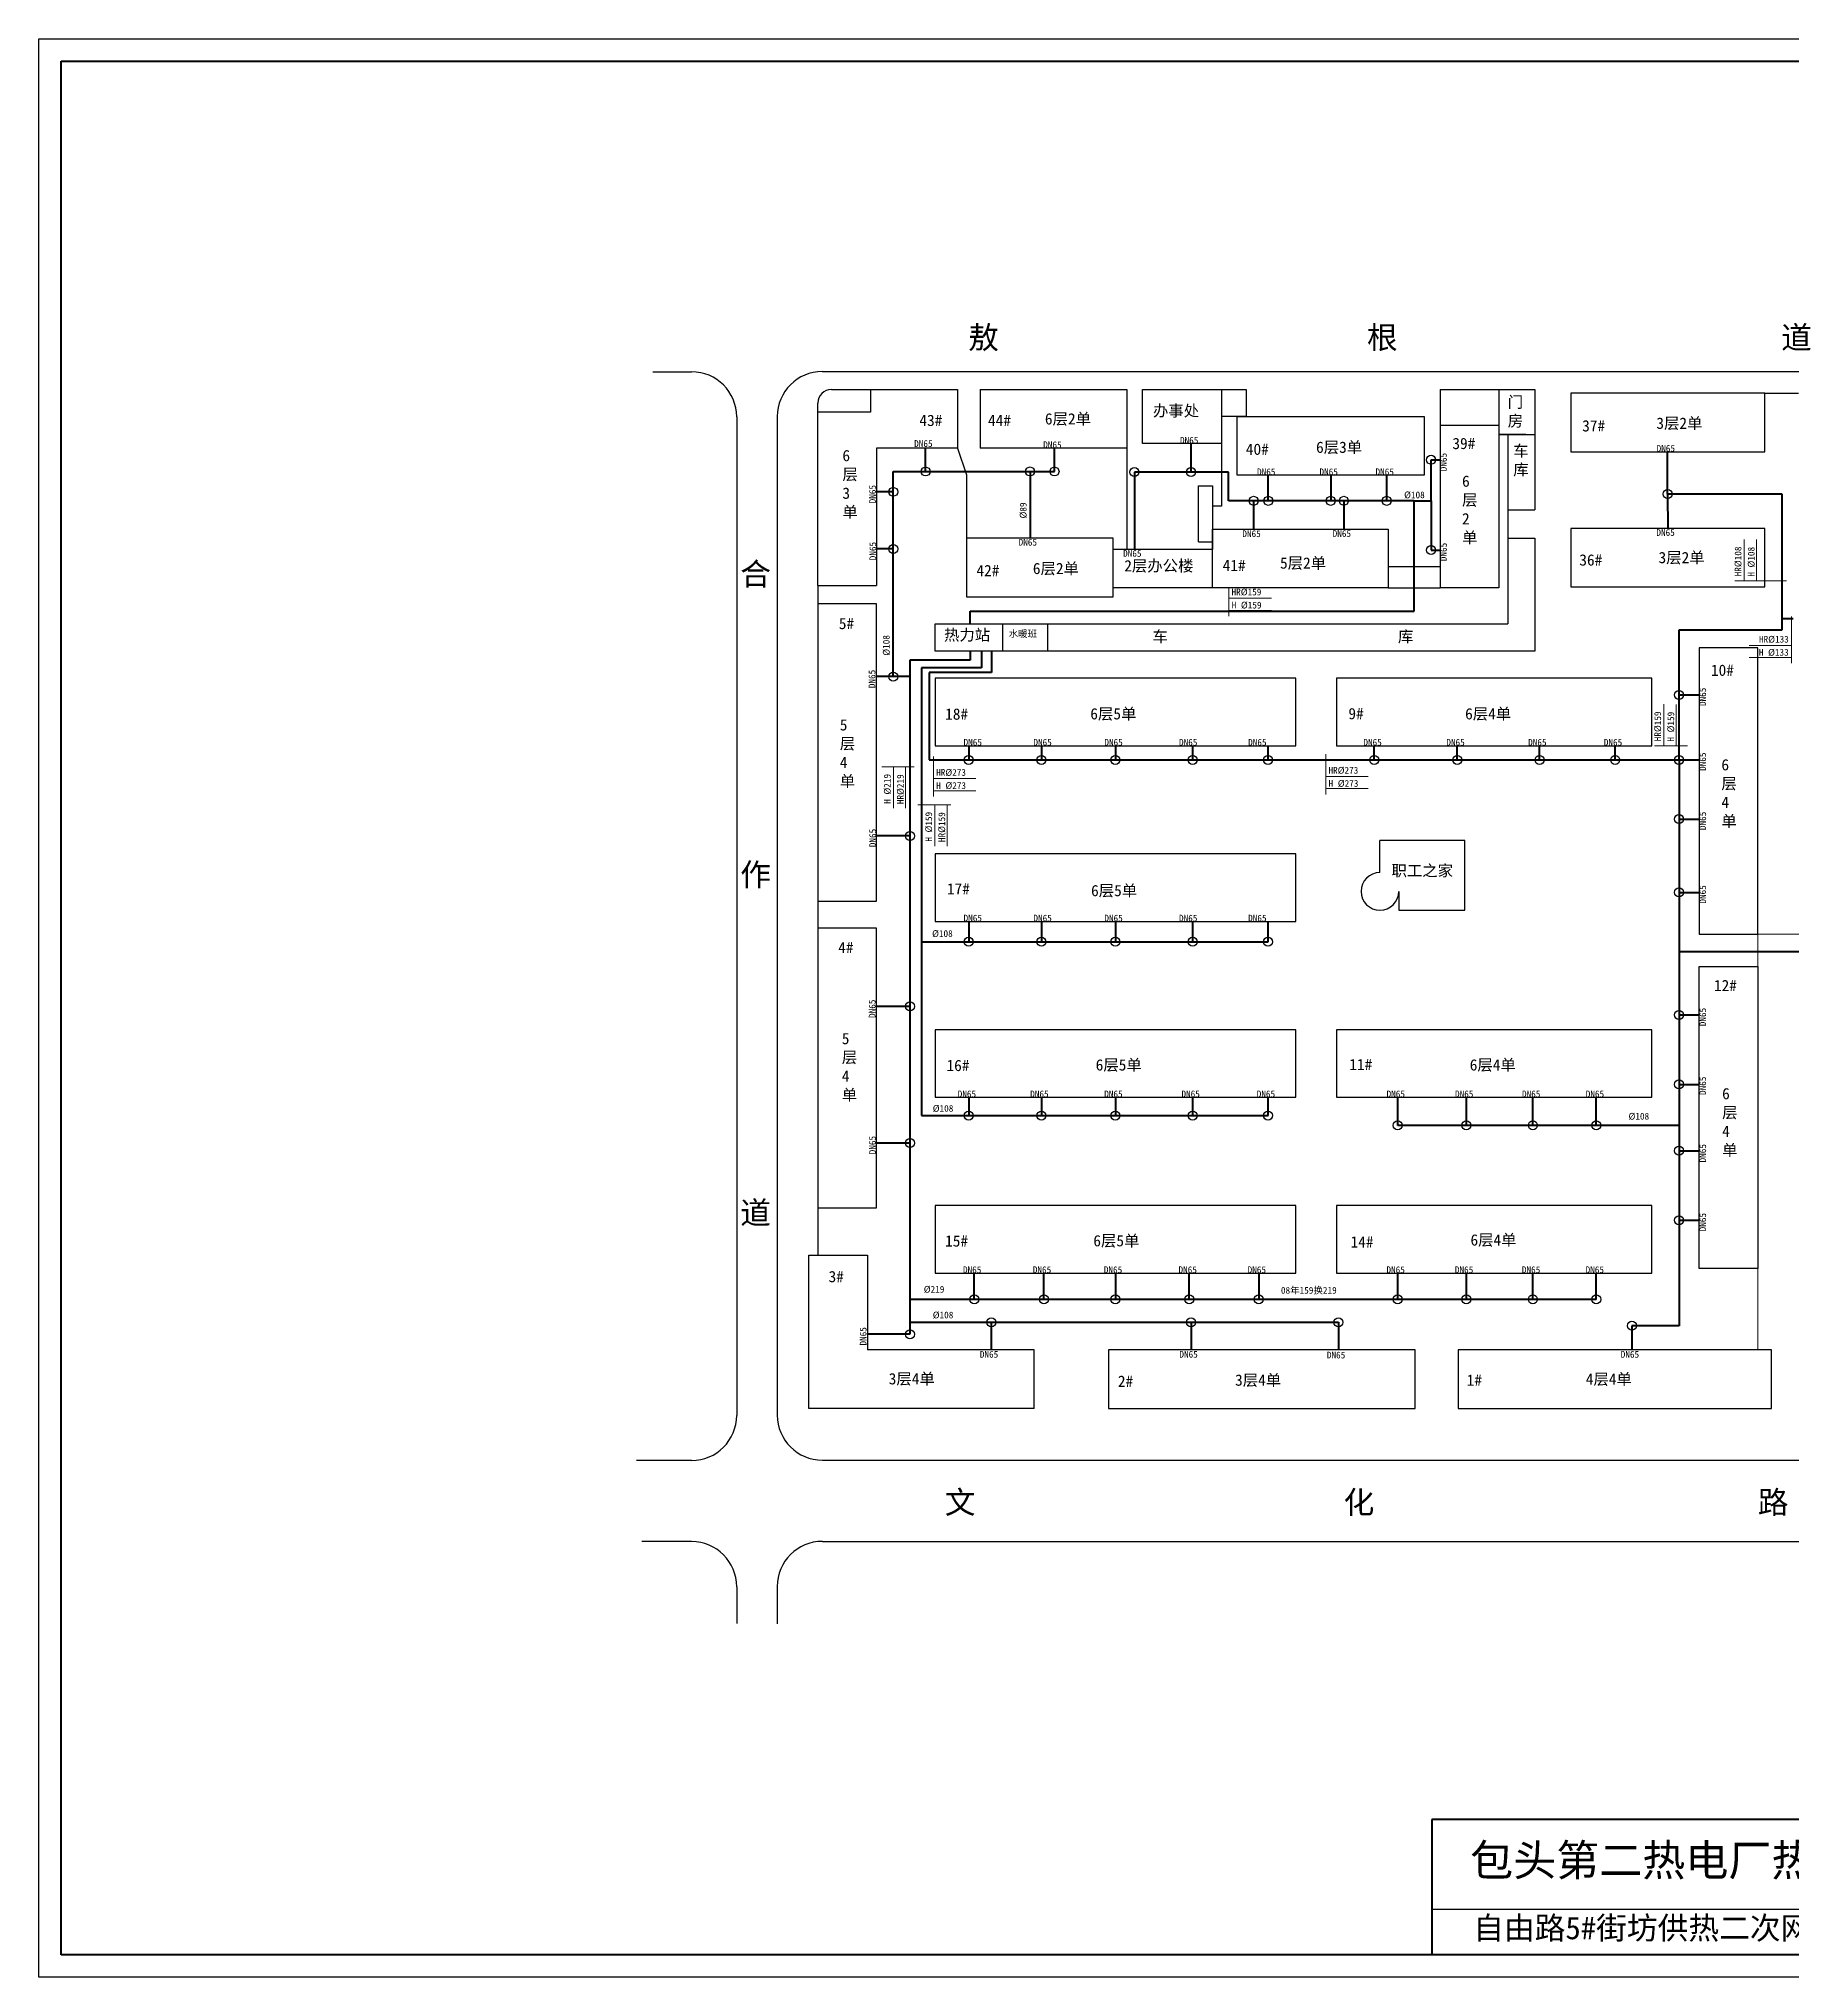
# Model space of a CAD drawing. Header units: millimetres. Extents: x 710 to 1314, y 285 to 715.
# Drawn here: x 710.2 to 1099.1, y 285.3 to 715.3 of the extents above; entities that cross this region are included whole.
import ezdxf

# ---------------------------------------------------------------- set-up
doc = ezdxf.new("R2010")
doc.units = ezdxf.units.MM
doc.layers.add('围栏', color=3, linetype='Continuous')
doc.layers.add('边线', color=1, linetype='Continuous')
doc.layers.add('标注', color=7, linetype='Continuous', lineweight=18)
doc.layers.add('管道', color=7, linetype='Continuous', lineweight=50)

msp = doc.modelspace()

# ---------------------------------------------------------------- linework, layer by layer
at = {"lineweight": 40}
for p, q in [((715.18, 290.35), (715.18, 710.35)), ((715.18, 710.35), (1309.18, 710.35)), ((1309.18, 320.35), (1019.18, 320.35)), ((1019.18, 320.35), (1019.18, 290.35)), ((1309.18, 290.35), (715.18, 290.35))]:
    msp.add_line(p, q, dxfattribs=at)
for p, q in [((846.41, 641.48), (854.97, 641.48)), ((883.97, 641.54), (1153.17, 641.54)), ((885.97, 637.54), (913.97, 637.54)), ((885.97, 637.54), (894.67, 637.54)), ((894.67, 637.54), (894.67, 632.54)), ((913.97, 637.54), (913.97, 624.54)), ((918.97, 637.54), (918.97, 624.54)), ((918.97, 637.54), (951.47, 637.54)), ((951.47, 637.54), (951.47, 624.54)), ((954.97, 637.54), (972.47, 637.54)), ((954.97, 625.54), (954.97, 637.54)), ((972.47, 637.54), (972.47, 625.54)), ((972.47, 637.54), (977.97, 637.54)), ((977.97, 637.54), (977.97, 631.54)), ((1020.97, 637.54), (1020.97, 593.54)), ((1020.97, 637.54), (1033.97, 637.54)), ((1033.97, 637.54), (1033.97, 593.54)), ((1033.97, 637.54), (1041.97, 637.54)), ((1041.97, 637.54), (1041.97, 625.54)), ((1049.97, 636.74), (1049.97, 623.74)), ((1092.97, 636.74), (1049.97, 636.74)), ((1092.97, 623.74), (1092.97, 636.74)), ((882.97, 594.04), (882.97, 634.54)), ((894.67, 632.54), (882.97, 632.54)), ((864.97, 631.48), (864.97, 409.98)), ((873.97, 631.54), (873.97, 410.04)), ((977.97, 631.54), (972.47, 631.54)), ((975.97, 631.54), (1017.47, 631.54)), ((975.97, 618.54), (975.97, 631.54)), ((1017.47, 631.54), (1017.47, 618.54)), ((1033.97, 629.54), (1020.97, 629.54)), ((913.97, 624.54), (895.97, 624.54)), ((895.97, 624.54), (895.97, 594.04)), ((913.97, 624.54), (915.97, 618.65)), ((951.47, 624.54), (918.97, 624.54)), ((951.47, 624.54), (951.47, 602.04)), ((972.47, 625.54), (954.97, 625.54)), ((972.47, 625.54), (972.47, 611.7)), ((1039.97, 627.54), (1033.97, 627.54)), ((1033.97, 627.54), (1035.97, 627.54)), ((1033.97, 627.54), (1041.97, 627.54)), ((1035.97, 627.54), (1035.97, 585.54)), ((1041.97, 627.54), (1041.97, 610.84)), ((1049.97, 623.74), (1092.97, 623.74)), ((915.97, 618.65), (915.97, 604.54)), ((967.4, 603.74), (967.4, 616.21)), ((967.4, 616.21), (970.47, 616.21)), ((970.47, 616.21), (970.47, 602.04)), ((1017.47, 618.54), (975.97, 618.54)), ((972.47, 611.7), (970.47, 611.7)), ((1035.97, 610.84), (1041.97, 610.84)), ((970.47, 593.54), (970.47, 606.54)), ((970.47, 606.54), (1009.47, 606.54)), ((1009.47, 606.54), (1009.47, 593.54)), ((1092.97, 606.74), (1049.97, 606.74)), ((1049.97, 606.74), (1049.97, 593.74)), ((1092.97, 593.74), (1092.97, 606.74)), ((915.97, 604.54), (915.97, 591.54)), ((948.47, 604.54), (915.97, 604.54)), ((948.47, 591.54), (948.47, 604.54)), ((970.47, 602.04), (948.47, 602.04)), ((967.4, 603.74), (970.47, 603.74)), ((970.47, 602.04), (967.4, 602.04)), ((1035.97, 604.54), (1041.97, 604.54)), ((1041.97, 604.54), (1041.97, 579.54)), ((1009.47, 598.25), (1020.97, 598.25)), ((882.97, 594.04), (895.97, 594.04)), ((882.97, 594.04), (882.97, 590.04)), ((970.47, 593.54), (948.47, 593.54)), ((1009.47, 593.54), (970.47, 593.54)), ((1009.47, 593.54), (1020.97, 593.54)), ((1033.97, 593.54), (1020.97, 593.54)), ((1049.97, 593.74), (1092.97, 593.74)), ((895.97, 590.04), (882.97, 590.04)), ((882.97, 590.04), (882.97, 524.04)), ((895.97, 524.04), (895.97, 590.04)), ((915.97, 591.54), (948.47, 591.54)), ((908.97, 579.54), (908.97, 585.54)), ((908.97, 585.54), (1035.97, 585.54)), ((923.97, 579.54), (923.97, 585.54)), ((933.97, 579.54), (933.97, 585.54)), ((1041.97, 579.54), (908.97, 579.54)), ((1091.47, 580.24), (1078.47, 580.24)), ((1078.47, 580.24), (1078.47, 516.74)), ((1091.47, 516.74), (1091.47, 580.24)), ((908.97, 573.54), (908.97, 558.54)), ((988.97, 573.54), (908.97, 573.54)), ((988.97, 558.54), (988.97, 573.54)), ((997.97, 573.54), (997.97, 558.54)), ((1067.97, 573.54), (997.97, 573.54)), ((1067.97, 558.54), (1067.97, 573.54)), ((908.97, 558.54), (988.97, 558.54)), ((997.97, 558.54), (1067.97, 558.54)), ((1026.47, 537.54), (1007.64, 537.54)), ((1007.64, 530.4), (1007.64, 537.54)), ((1026.47, 522.04), (1026.47, 537.54)), ((908.97, 534.54), (908.97, 519.54)), ((988.97, 534.54), (908.97, 534.54)), ((988.97, 519.54), (988.97, 534.54)), ((1011.82, 526.22), (1011.82, 522.04)), ((882.97, 524.04), (895.97, 524.04)), ((882.97, 524.04), (882.97, 518.04)), ((1011.82, 522.04), (1026.47, 522.04)), ((895.97, 518.04), (882.97, 518.04)), ((882.97, 518.04), (882.97, 456.04)), ((895.97, 456.04), (895.97, 518.04)), ((908.97, 519.54), (988.97, 519.54)), ((1078.47, 516.74), (1091.47, 516.74)), ((1078.47, 442.54), (1078.47, 509.54)), ((1078.47, 509.54), (1091.47, 509.54)), ((1091.47, 509.54), (1091.47, 442.54)), ((908.97, 495.54), (908.97, 480.54)), ((988.97, 495.54), (908.97, 495.54)), ((988.97, 480.54), (988.97, 495.54)), ((997.97, 495.54), (997.97, 480.54)), ((1067.97, 495.54), (997.97, 495.54)), ((1067.97, 480.54), (1067.97, 495.54)), ((908.97, 480.54), (988.97, 480.54)), ((997.97, 480.54), (1067.97, 480.54)), ((882.97, 456.04), (895.97, 456.04)), ((882.97, 456.04), (882.97, 445.54)), ((988.97, 456.54), (908.97, 456.54)), ((908.97, 456.54), (908.97, 441.54)), ((988.97, 441.54), (988.97, 456.54)), ((1067.97, 456.54), (997.97, 456.54)), ((997.97, 456.54), (997.97, 441.54)), ((1067.97, 441.54), (1067.97, 456.54)), ((880.97, 411.54), (880.97, 445.54)), ((880.97, 445.54), (893.97, 445.54)), ((893.97, 445.54), (893.97, 424.54)), ((908.97, 441.54), (988.97, 441.54)), ((997.97, 441.54), (1067.97, 441.54)), ((1091.47, 442.54), (1078.47, 442.54)), ((930.97, 424.54), (893.97, 424.54)), ((930.97, 411.54), (930.97, 424.54)), ((1015.47, 424.54), (947.47, 424.54)), ((947.47, 424.54), (947.47, 411.54)), ((1015.47, 411.54), (1015.47, 424.54)), ((1094.47, 424.54), (1024.97, 424.54)), ((1024.97, 424.54), (1024.97, 411.54)), ((1094.47, 411.54), (1094.47, 424.54)), ((930.97, 411.54), (880.97, 411.54)), ((947.47, 411.54), (1015.47, 411.54)), ((1024.97, 411.54), (1094.47, 411.54)), ((854.97, 399.98), (842.73, 399.98)), ((883.97, 400.04), (1155.76, 400.04)), ((854.97, 381.98), (843.9, 381.98)), ((883.97, 382.04), (1157.07, 382.04)), ((864.97, 371.98), (864.97, 363.81)), ((873.97, 372.04), (873.97, 363.74)), ((1309.18, 300.35), (1019.18, 300.35))]:
    msp.add_line(p, q)
for centre in [(906.86, 619.36), (930.03, 619.36), (935.46, 619.36), (953.19, 619.22), (965.75, 619.22), (1018.99, 621.95), (899.69, 614.85), (1071.45, 614.36), (979.62, 612.85), (982.87, 612.85), (996.72, 612.85), (999.63, 612.85), (1009.14, 612.85), (899.69, 602.18), (1018.99, 601.92), (899.69, 573.86), (1073.98, 569.81), (916.43, 555.39), (932.56, 555.39), (948.97, 555.39), (966.09, 555.39), (982.82, 555.39), (1006.36, 555.39), (1024.78, 555.39), (1043.03, 555.39), (1059.81, 555.39), (1073.98, 555.39), (1073.98, 542.25), (903.41, 538.52), (1073.98, 526), (916.43, 515.04), (932.56, 515.04), (948.97, 515.04), (966.09, 515.04), (982.82, 515.04), (903.41, 500.7), (1073.98, 498.82), (1073.98, 483.4), (916.43, 476.49), (932.56, 476.49), (948.97, 476.49), (966.09, 476.49), (982.82, 476.49), (1011.57, 474.32), (1026.81, 474.32), (1041.55, 474.32), (1055.6, 474.32), (903.41, 470.39), (1073.98, 468.69), (1073.98, 453.27), (917.66, 435.72), (933.1, 435.72), (948.97, 435.72), (965.34, 435.72), (980.77, 435.72), (1011.57, 435.72), (1026.81, 435.72), (1041.55, 435.72), (1055.6, 435.72), (921.44, 430.64), (965.74, 430.64), (998.43, 430.64), (1063.52, 429.87), (903.41, 427.96)]:
    msp.add_circle(centre, 1)
for centre, radius, start, end in [((854.97, 631.48), 10, 0, 90), ((883.97, 631.54), 10, 90, 180), ((885.97, 634.54), 3, 90, 180), ((1007.64, 526.22), 4.18, 90, 0), ((854.97, 409.98), 10, 270, 0), ((883.97, 410.04), 10, 180, 270), ((854.97, 371.98), 10, 0, 90), ((883.97, 372.04), 10, 90, 180)]:
    msp.add_arc(centre, radius, start, end)
at = {"layer": '围栏'}
msp.add_line((1092.97, 636.74), (1100.47, 636.74), dxfattribs=at)
at = {"layer": '标注'}
for p, q in [((1088.43, 595.12), (1088.43, 604.3)), ((1091.14, 595.12), (1091.14, 604.27)), ((1097.82, 595.12), (1086.38, 595.12)), ((974.15, 587.29), (974.15, 593.39)), ((974.15, 591.26), (983.56, 591.26)), ((974.15, 588.56), (983.56, 588.56)), ((1098.91, 576.81), (1098.91, 587.22)), ((1098.91, 580.78), (1089.5, 580.78)), ((1098.91, 578.08), (1089.5, 578.08)), ((1070.61, 558.54), (1070.61, 567.72)), ((1073.31, 558.54), (1073.31, 567.69)), ((908.62, 547.26), (908.62, 556.14)), ((995.64, 547.74), (995.64, 556.62)), ((1075.86, 558.54), (1068.55, 558.54)), ((904.31, 553.86), (897.19, 553.86)), ((899.73, 544.68), (899.73, 553.86)), ((902.44, 544.68), (902.44, 553.86)), ((908.62, 551.23), (918.03, 551.23)), ((995.64, 551.71), (1005.05, 551.71)), ((908.62, 548.52), (918.03, 548.52)), ((995.64, 549.01), (1005.05, 549.01)), ((912.47, 545.45), (905.16, 545.45)), ((908.93, 536.27), (908.93, 545.45)), ((911.63, 536.27), (911.63, 545.45)), ((1091.47, 509.54), (1091.47, 516.74)), ((1091.47, 516.74), (1102.34, 516.74)), ((1091.47, 442.54), (1091.47, 424.54))]:
    msp.add_line(p, q, dxfattribs=at)
at = {"layer": '管道'}
for p, q in [((906.86, 619.36), (906.86, 624.54)), ((935.46, 619.36), (935.46, 624.54)), ((965.75, 619.22), (965.75, 625.54)), ((1071.45, 614.36), (1071.45, 623.74)), ((899.69, 573.86), (899.69, 619.36)), ((899.69, 619.36), (935.46, 619.36)), ((930.03, 619.36), (930.03, 604.54)), ((965.75, 619.22), (953.19, 619.22)), ((953.19, 619.22), (953.19, 602.04)), ((974.05, 619.22), (965.75, 619.22)), ((974.05, 612.85), (974.05, 619.22)), ((1018.99, 612.85), (1018.99, 621.95)), ((1018.99, 621.95), (1020.97, 621.95)), ((982.87, 612.85), (982.87, 618.54)), ((996.72, 618.54), (996.72, 612.85)), ((1009.14, 612.85), (1009.14, 618.54)), ((899.69, 614.85), (895.97, 614.85)), ((1015.22, 612.85), (974.05, 612.85)), ((979.62, 612.85), (979.62, 606.54)), ((999.63, 612.85), (999.63, 606.54)), ((1015.22, 588.34), (1015.22, 612.85)), ((1015.22, 612.85), (1018.99, 612.85)), ((1018.99, 612.85), (1018.99, 601.92)), ((1096.88, 614.36), (1071.45, 614.36)), ((1071.45, 614.36), (1071.47, 606.74)), ((1096.88, 584.22), (1096.88, 614.36)), ((899.69, 602.18), (895.97, 602.18)), ((1018.99, 601.92), (1020.97, 601.92)), ((916.75, 585.54), (916.75, 588.34)), ((916.75, 588.34), (1015.22, 588.34)), ((1096.88, 586.72), (1099.25, 586.72)), ((1073.98, 555.39), (1073.98, 584.22)), ((1073.98, 584.22), (1096.88, 584.22)), ((916.76, 577.47), (903.41, 577.47)), ((903.41, 577.47), (903.41, 427.96)), ((916.76, 579.54), (916.76, 577.47)), ((919.29, 579.54), (919.29, 575.77)), ((921.45, 579.54), (921.45, 574.8)), ((903.41, 573.86), (895.97, 573.86)), ((919.29, 575.77), (905.99, 575.77)), ((905.99, 575.77), (905.99, 476.49)), ((921.45, 574.8), (907.67, 574.8)), ((907.67, 574.8), (907.67, 555.39)), ((1073.98, 569.81), (1078.47, 569.81)), ((907.67, 555.39), (1073.98, 555.39)), ((916.43, 558.54), (916.43, 555.39)), ((932.56, 558.54), (932.56, 555.39)), ((948.97, 558.54), (948.97, 555.39)), ((966.09, 558.54), (966.09, 555.39)), ((982.82, 555.39), (982.82, 558.54)), ((1006.36, 555.39), (1006.36, 558.54)), ((1024.78, 555.39), (1024.78, 558.54)), ((1043.03, 555.39), (1043.03, 558.54)), ((1059.81, 555.39), (1059.81, 558.54)), ((1073.98, 555.39), (1073.98, 429.87)), ((1073.98, 555.39), (1078.47, 555.39)), ((1073.98, 542.25), (1078.47, 542.25)), ((903.41, 538.52), (895.97, 538.52)), ((1073.98, 526), (1078.47, 526)), ((916.43, 519.54), (916.43, 515.04)), ((932.56, 519.54), (932.56, 515.04)), ((948.97, 519.54), (948.97, 515.04)), ((966.09, 519.54), (966.09, 515.04)), ((982.82, 515.04), (982.82, 519.54)), ((905.99, 515.04), (982.82, 515.04)), ((1073.98, 512.89), (1103.9, 512.89)), ((903.41, 500.7), (895.97, 500.7)), ((1073.98, 498.82), (1078.47, 498.82)), ((1073.98, 483.4), (1078.47, 483.4)), ((916.43, 480.54), (916.43, 476.49)), ((932.56, 480.54), (932.56, 476.49)), ((948.97, 480.54), (948.97, 476.49)), ((966.09, 480.54), (966.09, 476.49)), ((982.82, 476.49), (982.82, 480.54)), ((1011.57, 474.32), (1011.57, 480.54)), ((1026.81, 474.32), (1026.81, 480.54)), ((1041.55, 474.32), (1041.55, 480.54)), ((1055.6, 474.32), (1055.6, 480.54)), ((905.99, 476.49), (982.82, 476.49)), ((1073.98, 474.32), (1011.57, 474.32)), ((903.41, 470.39), (895.97, 470.39)), ((1073.98, 468.69), (1078.47, 468.69)), ((1073.98, 453.27), (1078.47, 453.27)), ((917.66, 435.72), (917.66, 441.54)), ((933.1, 435.72), (933.1, 441.54)), ((948.97, 441.54), (948.97, 435.72)), ((965.34, 435.72), (965.34, 441.54)), ((980.77, 441.54), (980.77, 435.72)), ((1011.57, 435.72), (1011.57, 441.54)), ((1026.81, 435.72), (1026.81, 441.54)), ((1041.55, 435.72), (1041.55, 441.54)), ((1055.6, 435.72), (1055.6, 441.54)), ((1055.6, 435.72), (903.41, 435.72)), ((903.41, 430.64), (998.43, 430.64)), ((921.44, 430.64), (921.44, 424.54)), ((965.74, 430.64), (965.74, 424.54)), ((998.43, 430.64), (998.43, 424.54)), ((903.41, 427.96), (893.97, 427.96)), ((1073.98, 429.87), (1063.52, 429.87)), ((1063.52, 429.87), (1063.52, 424.54))]:
    msp.add_line(p, q, dxfattribs=at)
at = {"layer": '边线'}
for p, q in [((710.18, 715.35), (1314.18, 715.35)), ((710.18, 285.35), (710.18, 715.35)), ((1314.18, 285.35), (710.18, 285.35))]:
    msp.add_line(p, q, dxfattribs=at)

# ---------------------------------------------------------------- texts
at = {"attachment_point": 1}
for s, insert, char_height, width in [('{\\fSimHei|b0|i0|c134|p2;包头第二热电厂热力部}', (1027.63, 314.81), 7, 133.3392), ('{\\fSimSun|b0|i0|c134|p54;自由路}5#{\\fSimSun|b0|i0|c134|p54;街坊供热二次网平面图}', (1028.32, 298.78), 5, 118.3628)]:
    msp.add_mtext(s, dxfattribs=dict(at, insert=insert, char_height=char_height, width=width))
at = {"layer": '标注'}
for s, insert, char_height, width, attachment_point in [('{\\fSimSun|b0|i0|c134|p54;敖                        根                         道}', (916.3, 651.59), 5, 217.2193, 1), ('6{\\fSimSun|b0|i0|c134|p54;层}2{\\fSimSun|b0|i0|c134|p54;单}', (933.33, 632.29), 2.5, 19.7707, 1), ('{\\fSimSun|b0|i0|c134|p54;办事处}', (957.31, 634.09), 2.5, 12.6534, 1), ('{\\fSimSun|b0|i0|c134|p54;门房}', (1035.98, 636.01), 2.5, 4.6127, 1), ('43#', (905.49, 631.95), 2.5, 10.8407, 1), ('44#', (920.71, 631.95), 2.5, 8.0404, 1), ('37#', (1052.49, 630.74), 2.5, 8.0404, 1), ('3{\\fSimSun|b0|i0|c134|p54;层}2{\\fSimSun|b0|i0|c134|p54;单}', (1068.94, 631.32), 2.5, 19.7707, 1), ('6{\\fSimSun|b0|i0|c134|p54;层}3{\\fSimSun|b0|i0|c134|p54;单}', (888.42, 624.14), 2.5, 3.613, 1), ('DN65', (904.34, 626.31), 1.5, 5.3668, 1), ('DN65', (932.96, 626.04), 1.5, 5.3668, 1), ('DN65', (963.29, 627.04), 1.5, 5.3668, 1), ('40#', (977.89, 625.55), 2.5, 8.0404, 1), ('6{\\fSimSun|b0|i0|c134|p54;层}3{\\fSimSun|b0|i0|c134|p54;单}', (993.47, 625.99), 2.5, 19.7707, 1), ('39#', (1023.7, 626.83), 2.5, 10.4221, 1), ('{\\fSimSun|b0|i0|c134|p54;车库}', (1037.21, 625.19), 2.5, 3.4999, 1), ('DN65', (1069, 625.24), 1.5, 5.3668, 1), ('DN65', (980.38, 620.04), 1.5, 5.3668, 1), ('DN65', (994.23, 620.04), 1.5, 5.3668, 1), ('DN65', (1006.66, 620.04), 1.5, 5.3668, 1), ('%%C108', (1013, 614.92), 1.5, 9.9494, 1), ('6{\\fSimSun|b0|i0|c134|p54;层}2{\\fSimSun|b0|i0|c134|p54;单}', (1025.85, 618.47), 2.5, 3.613, 1), ('DN65', (977.12, 606.31), 1.5, 5.3668, 1), ('DN65', (997.15, 606.35), 1.5, 5.3668, 1), ('DN65', (1068.95, 606.58), 1.5, 5.3668, 1), ('DN65', (927.5, 604.42), 1.5, 5.3668, 1), ('{\\fSimSun|b0|i0|c134|p54;合\\P\\P\\P\\P\\P\\P\\P\\P作\\P\\P\\P\\P\\P\\P\\P\\P\\P道}', (865.76, 599.13), 5, 7.1036, 1), ('42#', (918.14, 598.64), 2.5, 8.0404, 1), ('6{\\fSimSun|b0|i0|c134|p54;层}2{\\fSimSun|b0|i0|c134|p54;单}', (930.66, 599.1), 2.5, 19.7707, 1), ('DN65', (950.68, 601.94), 1.5, 5.3668, 1), ('2{\\fSimSun|b0|i0|c134|p54;层办公楼}', (950.93, 599.7), 2.5, 16.9657, 1), ('41#', (972.76, 599.78), 2.5, 8.0404, 1), ('5{\\fSimSun|b0|i0|c134|p54;层}2{\\fSimSun|b0|i0|c134|p54;单}', (985.47, 600.31), 2.5, 19.7707, 1), ('36#', (1051.85, 600.99), 2.5, 8.0404, 1), ('3{\\fSimSun|b0|i0|c134|p54;层}2{\\fSimSun|b0|i0|c134|p54;单}', (1069.43, 601.52), 2.5, 19.7707, 1), ('HR%%C159', (974.73, 593.38), 1.5, 13.5629, 1), ('H %%C159', (974.76, 590.47), 1.5, 13.5393, 1), ('5#', (887.63, 586.89), 2.5, 8.0404, 1), ('{\\fSimSun|b0|i0|c134|p54;热力站}', (910.96, 584.37), 2.5, 11.5194, 1), ('{\\fSimSun|b0|i0|c134|p54;水暖班}', (925.29, 584.13), 1.5, 12.4313, 1), ('{\\fSimSun|b0|i0|c134|p54;车                              库}', (957.2, 584), 2.5, 68.0948, 1), ('HR%%C133', (1098.32, 582.9), 1.5, 13.5629, 3), ('10#', (1081.05, 576.53), 2.5, 10.1951, 1), ('H %%C133', (1098.3, 579.99), 1.5, 13.5393, 3), ('5{\\fSimSun|b0|i0|c134|p54;层}4{\\fSimSun|b0|i0|c134|p54;单}', (887.84, 564.41), 2.5, 3.613, 1), ('18#', (911.2, 566.8), 2.5, 8.0404, 1), ('6{\\fSimSun|b0|i0|c134|p54;层}5{\\fSimSun|b0|i0|c134|p54;单}', (943.4, 566.87), 2.5, 19.7707, 1), ('9#', (1000.64, 566.9), 2.5, 8.0404, 1), ('6{\\fSimSun|b0|i0|c134|p54;层}4{\\fSimSun|b0|i0|c134|p54;单}', (1026.53, 566.87), 2.5, 19.7707, 1), ('DN65', (915.29, 560.04), 1.5, 5.3668, 1), ('DN65', (930.78, 560.04), 1.5, 5.3668, 1), ('DN65', (946.52, 560.04), 1.5, 5.3668, 1), ('DN65', (963.08, 560.04), 1.5, 5.3668, 1), ('DN65', (978.41, 560.04), 1.5, 5.3668, 1), ('DN65', (1003.97, 560.04), 1.5, 5.3668, 1), ('DN65', (1022.37, 560.04), 1.5, 5.3668, 1), ('DN65', (1040.51, 560.04), 1.5, 5.3668, 1), ('DN65', (1057.29, 560.04), 1.5, 5.3668, 1), ('6{\\fSimSun|b0|i0|c134|p54;层}4{\\fSimSun|b0|i0|c134|p54;单}', (1083.37, 555.56), 2.5, 3.613, 1), ('HR%%C273', (909.21, 553.35), 1.5, 13.5629, 1), ('H %%C273', (909.23, 550.44), 1.5, 13.5393, 1), ('HR%%C273', (996.22, 553.83), 1.5, 13.5629, 1), ('H %%C273', (996.25, 550.92), 1.5, 13.5393, 1), ('{\\fSimSun|b0|i0|c134|p54;职工之家}', (1010.21, 532.07), 2.5, 14.715, 1), ('17#', (911.6, 528.03), 2.5, 8.0404, 1), ('6{\\fSimSun|b0|i0|c134|p54;层}5{\\fSimSun|b0|i0|c134|p54;单}', (943.57, 527.65), 2.5, 19.7707, 1), ('DN65', (915.29, 521.04), 1.5, 5.3668, 1), ('DN65', (930.78, 521.04), 1.5, 5.3668, 1), ('DN65', (946.52, 521.04), 1.5, 5.3668, 1), ('DN65', (963.08, 521.04), 1.5, 5.3668, 1), ('DN65', (978.41, 521.04), 1.5, 5.3668, 1), ('%%C108', (908.31, 517.61), 1.5, 9.9494, 1), ('4#', (887.49, 515.02), 2.5, 8.0404, 1), ('12#', (1081.71, 506.59), 2.5, 9.7228, 1), ('5{\\fSimSun|b0|i0|c134|p54;层}4{\\fSimSun|b0|i0|c134|p54;单}', (888.29, 494.82), 2.5, 3.613, 1), ('16#', (911.5, 488.86), 2.5, 8.0404, 1), ('6{\\fSimSun|b0|i0|c134|p54;层}5{\\fSimSun|b0|i0|c134|p54;单}', (944.59, 488.98), 2.5, 19.7707, 1), ('11#', (1000.84, 489.06), 2.5, 8.0404, 1), ('6{\\fSimSun|b0|i0|c134|p54;层}4{\\fSimSun|b0|i0|c134|p54;单}', (1027.55, 488.98), 2.5, 19.7707, 1), ('DN65', (913.99, 482.04), 1.5, 5.3668, 1), ('DN65', (930.07, 482.04), 1.5, 4.7757, 1), ('DN65', (946.49, 482.04), 1.5, 4.0918, 1), ('DN65', (963.61, 482.04), 1.5, 3.5335, 1), ('DN65', (980.31, 482.04), 1.5, 2.1604, 1), ('DN65', (1009.11, 482.04), 1.5, 5.3668, 1), ('DN65', (1024.29, 482.04), 1.5, 5.3668, 1), ('DN65', (1039.15, 482.04), 1.5, 5.3668, 1), ('DN65', (1053.28, 482.04), 1.5, 5.3668, 1), ('6{\\fSimSun|b0|i0|c134|p54;层}4{\\fSimSun|b0|i0|c134|p54;单}', (1083.53, 482.6), 2.5, 3.613, 1), ('%%C108', (908.45, 478.83), 1.5, 9.9494, 1), ('%%C108', (1062.77, 477.09), 1.5, 9.9494, 1), ('15#', (911.19, 449.92), 2.5, 8.0404, 1), ('6{\\fSimSun|b0|i0|c134|p54;层}5{\\fSimSun|b0|i0|c134|p54;单}', (944.07, 449.98), 2.5, 19.7707, 1), ('14#', (1001.12, 449.72), 2.5, 8.0404, 1), ('6{\\fSimSun|b0|i0|c134|p54;层}4{\\fSimSun|b0|i0|c134|p54;单}', (1027.72, 450.15), 2.5, 19.7707, 1), ('DN65', (915.16, 443.04), 1.5, 5.3668, 1), ('DN65', (930.65, 443.04), 1.5, 5.3668, 1), ('DN65', (946.4, 443.04), 1.5, 5.3668, 1), ('DN65', (962.96, 443.04), 1.5, 5.3668, 1), ('DN65', (978.29, 443.04), 1.5, 5.3668, 1), ('DN65', (1009.08, 443.04), 1.5, 5.3668, 1), ('DN65', (1024.26, 443.04), 1.5, 5.3668, 1), ('DN65', (1039.12, 443.04), 1.5, 5.3668, 1), ('DN65', (1053.25, 443.04), 1.5, 5.3668, 1), ('3#', (885.35, 442.02), 2.5, 8.0404, 1), ('%%C219', (906.46, 438.7), 1.5, 9.9494, 1), ('08{\\fSimSun|b0|i0|c134|p54;年159换219}', (985.68, 438.47), 1.5, 18.5934, 1), ('%%C108', (908.45, 433), 1.5, 9.9494, 1), ('DN65', (918.9, 424.27), 1.5, 5.3668, 1), ('DN65', (963.16, 424.28), 1.5, 5.3668, 1), ('DN65', (995.87, 424.11), 1.5, 5.3668, 1), ('DN65', (1061.04, 424.27), 1.5, 5.3668, 1), ('3{\\fSimSun|b0|i0|c134|p54;层}4{\\fSimSun|b0|i0|c134|p54;单}', (898.69, 419.36), 2.5, 19.7707, 1), ('2#', (949.52, 418.81), 2.5, 8.0404, 1), ('3{\\fSimSun|b0|i0|c134|p54;层}4{\\fSimSun|b0|i0|c134|p54;单}', (975.51, 419.06), 2.5, 19.7707, 1), ('1#', (1026.88, 419.05), 2.5, 8.0404, 1), ('4{\\fSimSun|b0|i0|c134|p54;层}4{\\fSimSun|b0|i0|c134|p54;单}', (1053.3, 419.29), 2.5, 19.7707, 1), ('{\\fSimSun|b0|i0|c134|p54;文                        化                         路}', (911.13, 393.21), 5, 217.2193, 1)]:
    msp.add_mtext(s, dxfattribs=dict(at, insert=insert, char_height=char_height, width=width, attachment_point=attachment_point))
at = {"layer": '标注', "char_height": 1.5, "attachment_point": 1, "rotation": 90}
for s, insert, width in [('DN65', (1020.97, 619.4), 1.3597), ('DN65', (894.34, 612.29), 1.3597), ('%%C89', (927.76, 608.94), 9.9494), ('DN65', (894.41, 599.66), 1.3597), ('DN65', (1020.97, 599.46), 1.3597), ('HR%%C108', (1086.31, 596.1), 11.8997), ('H %%C108', (1089.22, 596.02), 11.9811), ('%%C108', (897.39, 578.5), 9.9494), ('DN65', (894.23, 571.29), 1.3597), ('DN65', (1078.47, 567.33), 1.3597), ('HR%%C159', (1068.49, 559.52), 11.8997), ('H %%C159', (1071.39, 559.44), 11.9811), ('DN65', (1078.47, 552.94), 1.3597), ('H %%C219', (897.62, 545.65), 11.8997), ('HR%%C219', (900.52, 545.57), 11.9811), ('H %%C159', (906.81, 537.24), 11.8997), ('HR%%C159', (909.71, 537.16), 11.9811), ('DN65', (1078.47, 539.81), 1.3597), ('DN65', (894.37, 536.02), 1.3597), ('DN65', (1078.47, 523.5), 1.3597), ('DN65', (894.27, 498.14), 1.3597), ('DN65', (1078.47, 496.3), 1.3597), ('DN65', (1078.47, 481.05), 1.3597), ('DN65', (894.32, 467.89), 1.3597), ('DN65', (1078.47, 466.09), 1.3597), ('DN65', (1078.47, 450.8), 1.3597), ('DN65', (892.27, 425.47), 1.3597)]:
    msp.add_mtext(s, dxfattribs=dict(at, insert=insert, width=width))

doc.saveas('drawing.dxf')
